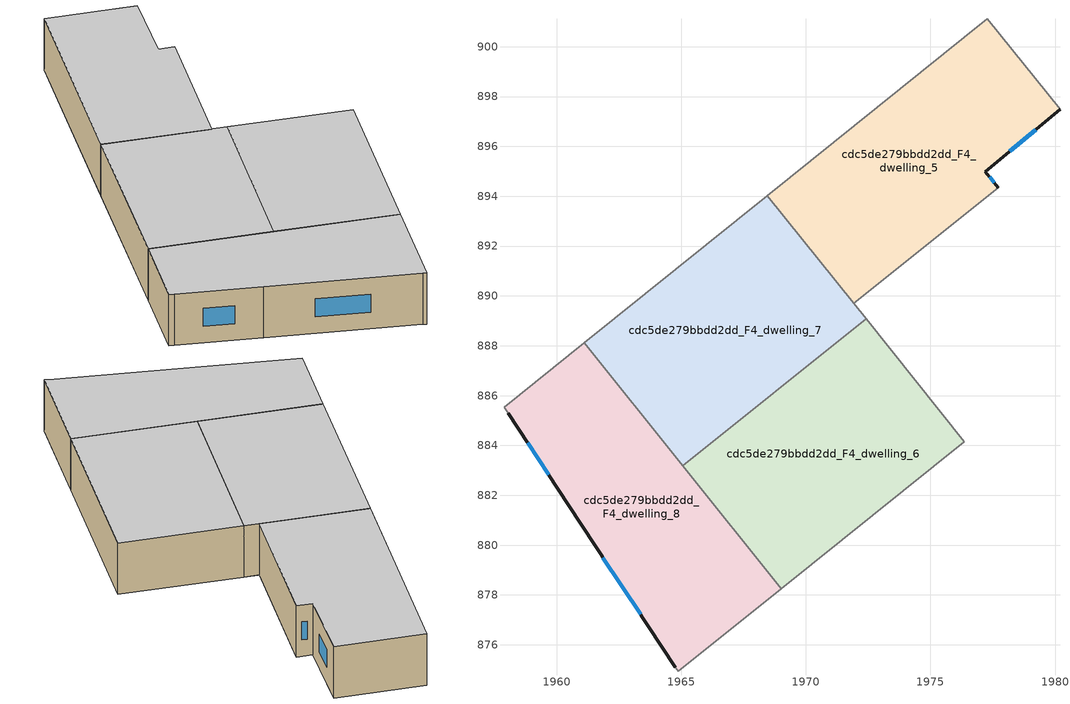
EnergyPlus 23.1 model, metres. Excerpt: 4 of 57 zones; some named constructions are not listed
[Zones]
cdc5de279bbdd2dd_F4_dwelling_5
 floor to cdc5de279bbdd2dd_F3_dwelling_5 (EU_floor_Construction): 1977.29,901.13 1980.2,897.49 1977.21,894.98 1977.72,894.34 1971.92,889.7 1968.46,894.03 z12
 wall outside (EU_wall_Construction): 1977.72,894.34 1977.21,894.98 1980.2,897.49 z12:15
 wall to cdc5de279bbdd2dd_F4_dwelling_4 (EU_wall_Construction): 1971.92,889.7 1977.72,894.34 z12:15
 wall adiabatic (EU_wall_Construction): 1977.29,901.13 1968.46,894.03 z12:15
 wall to cdc5de279bbdd2dd_F4_dwelling_3 (EU_wall_Construction): 1980.2,897.49 1977.29,901.13 z12:15
 wall to cdc5de279bbdd2dd_F4_dwelling_7 (EU_wall_Construction): 1968.46,894.03 1971.92,889.7 z12:15
 window (EU_Window_Construction): 1978.18,895.8 1979.23,896.67 / 1977.56,894.55 1977.38,894.77 z12.98:14.02
 ceiling to cdc5de279bbdd2dd_F5_dwelling_5 (EU_floor_Construction): 1977.72,894.34 1977.21,894.98 1980.2,897.49 1977.29,901.13 1968.46,894.03 1971.92,889.7 z15
cdc5de279bbdd2dd_F4_dwelling_6
 floor to cdc5de279bbdd2dd_F3_dwelling_6 (EU_floor_Construction): 1972.42,889.08 1976.36,884.15 1969.01,878.25 1965.06,883.19 z12
 wall to cdc5de279bbdd2dd_F4_dwelling_7 (EU_wall_Construction): 1972.42,889.08 1965.06,883.19 z12:15
 wall adiabatic (EU_wall_Construction): 1969.01,878.25 1976.36,884.15 z12:15
 wall to cdc5de279bbdd2dd_F4_dwelling_4 (EU_wall_Construction): 1976.36,884.15 1972.42,889.08 z12:15
 wall to cdc5de279bbdd2dd_F4_dwelling_8 (EU_wall_Construction): 1965.06,883.19 1969.01,878.25 z12:15
 ceiling to cdc5de279bbdd2dd_F5_dwelling_6 (EU_floor_Construction): 1976.36,884.15 1972.42,889.08 1965.06,883.19 1969.01,878.25 z15
cdc5de279bbdd2dd_F4_dwelling_7
 floor to cdc5de279bbdd2dd_F3_dwelling_7 (EU_floor_Construction): 1968.46,894.03 1972.42,889.08 1965.06,883.19 1961.11,888.12 z12
 wall adiabatic (EU_wall_Construction): 1968.46,894.03 1961.11,888.12 z12:15
 wall to cdc5de279bbdd2dd_F4_dwelling_8 (EU_wall_Construction): 1961.11,888.12 1965.05,883.19 z12:15
 wall to cdc5de279bbdd2dd_F4_dwelling_4 (EU_wall_Construction): 1972.42,889.08 1971.92,889.7 z12:15
 ceiling to cdc5de279bbdd2dd_F5_dwelling_7 (EU_floor_Construction): 1972.42,889.08 1968.46,894.03 1961.11,888.12 1965.06,883.19 z15
cdc5de279bbdd2dd_F4_dwelling_8
 floor to cdc5de279bbdd2dd_F3_dwelling_8 (EU_floor_Construction): 1961.11,888.12 1969.01,878.25 1964.88,874.93 1964.77,875.1 1960.46,881.62 1958.06,885.29 1957.89,885.52 z12
 wall outside (EU_wall_Construction): 1958.06,885.29 1960.46,881.62 1964.77,875.1 z12:15
 wall adiabatic (EU_wall_Construction): 1961.11,888.12 1957.89,885.52 1958.06,885.29 / 1964.77,875.1 1964.88,874.93 1969.01,878.25 z12:15
 window (EU_Window_Construction): 1961.86,879.5 1963.37,877.22 / 1958.84,884.1 1959.68,882.82 z12.98:14.02
 ceiling to cdc5de279bbdd2dd_F5_dwelling_8 (EU_floor_Construction): 1969.01,878.25 1961.11,888.12 1957.89,885.52 1958.06,885.29 1960.46,881.62 1964.77,875.1 1964.88,874.93 z15
[HVACTEMPLATE:THERMOSTAT] Constant Heating Setpoint=20; Constant Cooling Setpoint=50
EU_HeatOnly_cdc5de279bbdd2dd_F4_dwelling_5; EU_HeatOnly_cdc5de279bbdd2dd_F4_dwelling_6; EU_HeatOnly_cdc5de279bbdd2dd_F4_dwelling_7; EU_HeatOnly_cdc5de279bbdd2dd_F4_dwelling_8; EU_HeatOnly_cdc5de279bbdd2dd_F5_dwelling_0; EU_HeatOnly_cdc5de279bbdd2dd_F5_dwelling_1; EU_HeatOnly_cdc5de279bbdd2dd_F5_dwelling_2; EU_HeatOnly_cdc5de279bbdd2dd_F5_dwelling_3; EU_HeatOnly_cdc5de279bbdd2dd_F5_dwelling_4; EU_HeatOnly_cdc5de279bbdd2dd_F5_dwelling_5; EU_HeatOnly_cdc5de279bbdd2dd_F5_dwelling_6; EU_HeatOnly_cdc5de279bbdd2dd_F5_dwelling_7; EU_HeatOnly_cdc5de279bbdd2dd_F5_dwelling_8
[SCHEDULE:FILE] Column Number=1; Rows to Skip at Top=0; Number of Hours of Data=8760; Column Separator=Comma; Interpolate to Timestep=No; Minutes per Item=60; Adjust Schedule for Daylight Savings=Yes
Name | File
EU_Step8_GainSchedule_cdc5de279bbdd2dd_F1_dwelling_9_f000 | ../../schedules/cdc5de279bbdd2dd/cdc5de279bbdd2dd_F1_dwelling_9_f000_gain.csv
EU_Step8_GainSchedule_cdc5de279bbdd2dd_F2_dwelling_0_f000 | ../../schedules/cdc5de279bbdd2dd/cdc5de279bbdd2dd_F2_dwelling_0_f000_gain.csv
EU_Step8_GainSchedule_cdc5de279bbdd2dd_F2_dwelling_1_f000 | ../../schedules/cdc5de279bbdd2dd/cdc5de279bbdd2dd_F2_dwelling_1_f000_gain.csv
EU_Step8_GainSchedule_cdc5de279bbdd2dd_F2_dwelling_2_f000 | ../../schedules/cdc5de279bbdd2dd/cdc5de279bbdd2dd_F2_dwelling_2_f000_gain.csv
EU_Step8_GainSchedule_cdc5de279bbdd2dd_F2_dwelling_3_f000 | ../../schedules/cdc5de279bbdd2dd/cdc5de279bbdd2dd_F2_dwelling_3_f000_gain.csv
EU_Step8_GainSchedule_cdc5de279bbdd2dd_F2_dwelling_4_f000 | ../../schedules/cdc5de279bbdd2dd/cdc5de279bbdd2dd_F2_dwelling_4_f000_gain.csv
EU_Step8_GainSchedule_cdc5de279bbdd2dd_F2_dwelling_5_f000 | ../../schedules/cdc5de279bbdd2dd/cdc5de279bbdd2dd_F2_dwelling_5_f000_gain.csv
EU_Step8_GainSchedule_cdc5de279bbdd2dd_F2_dwelling_6_f000 | ../../schedules/cdc5de279bbdd2dd/cdc5de279bbdd2dd_F2_dwelling_6_f000_gain.csv
EU_Step8_GainSchedule_cdc5de279bbdd2dd_F2_dwelling_7_f000 | ../../schedules/cdc5de279bbdd2dd/cdc5de279bbdd2dd_F2_dwelling_7_f000_gain.csv
EU_Step8_GainSchedule_cdc5de279bbdd2dd_F2_dwelling_8_f000 | ../../schedules/cdc5de279bbdd2dd/cdc5de279bbdd2dd_F2_dwelling_8_f000_gain.csv
EU_Step8_GainSchedule_cdc5de279bbdd2dd_F2_dwelling_9_f000 | ../../schedules/cdc5de279bbdd2dd/cdc5de279bbdd2dd_F2_dwelling_9_f000_gain.csv
